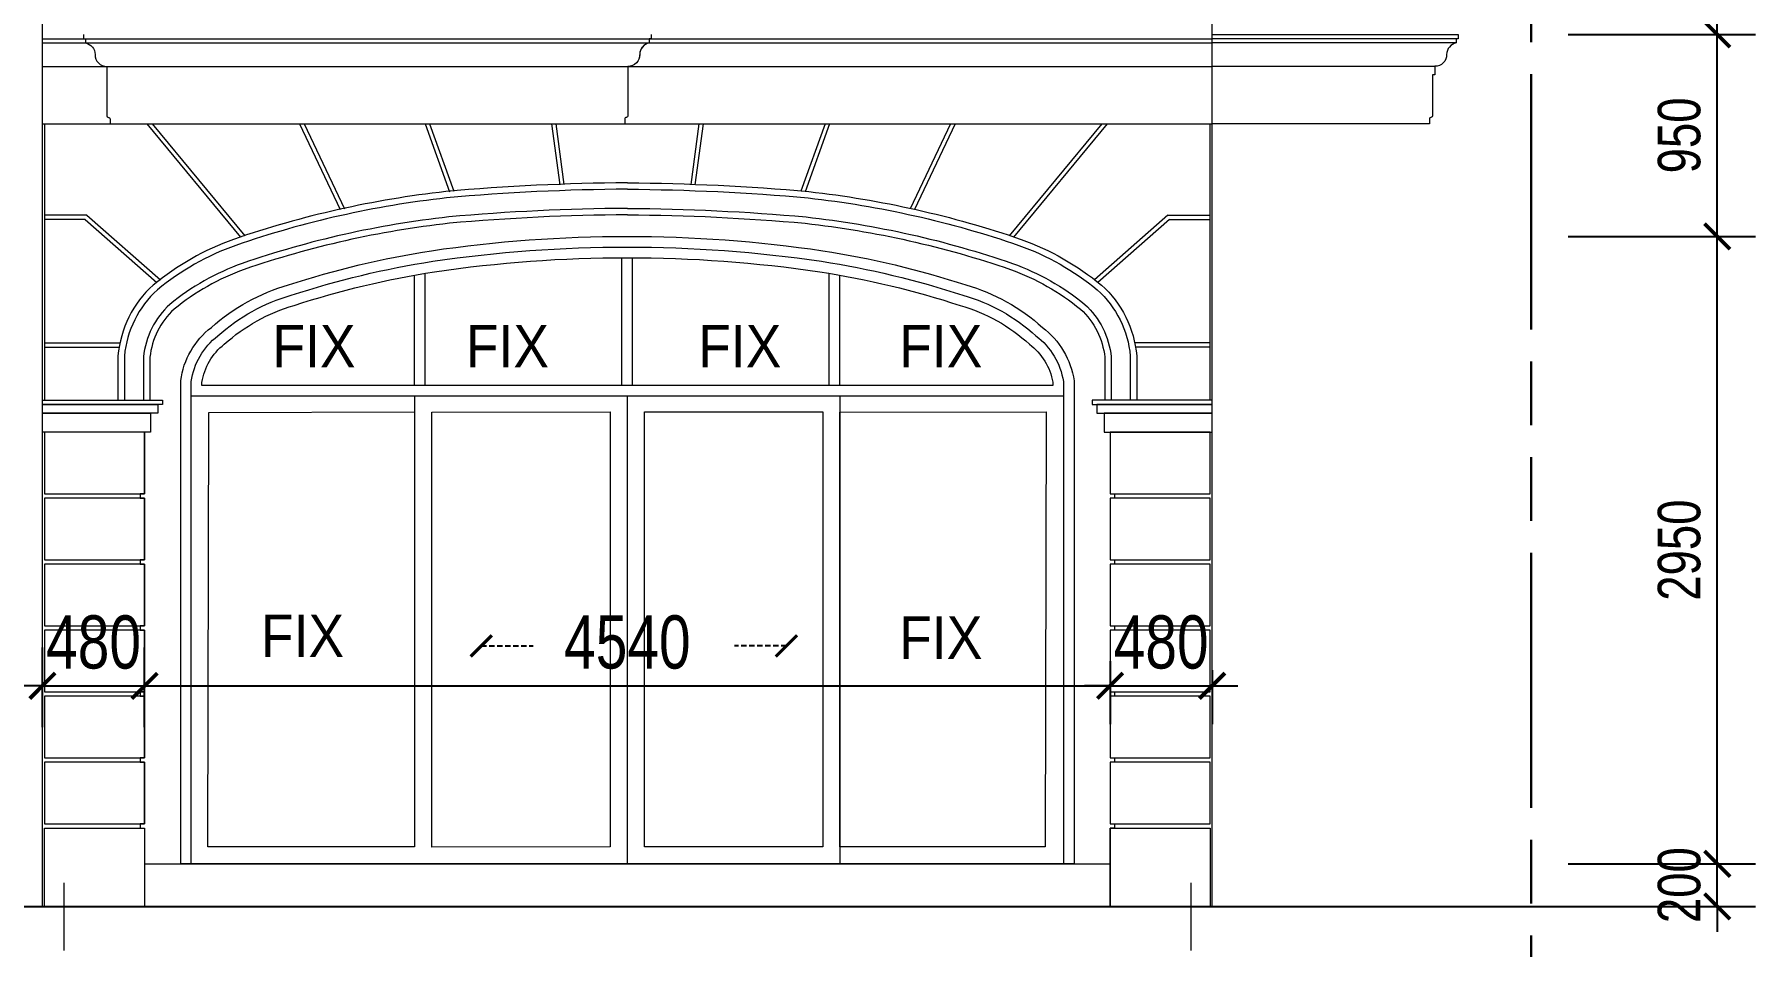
# Model space of a CAD drawing. Header units: millimetres. Extents: x -78046 to 260989, y -99288 to 158505.
# Drawn here: x 211764 to 219857, y 136258 to 140547 of the extents above; entities that cross this region are included whole.
import ezdxf

# ---------------------------------------------------------------- set-up
doc = ezdxf.new("R2010")
doc.units = ezdxf.units.MM
doc.header["$LTSCALE"] = 100
doc.header["$PDMODE"] = 98
for name, pattern in [('ACAD_ISO09W100', [45, 24, -3, 6, -3, 6, -3]), ('CENTER', [50.8, 31.75, -6.35, 6.35, -6.35]), ('HIDDEN', [0.375, 0.25, -0.125])]:
    doc.linetypes.add(name, pattern=pattern)
doc.layers.get('Defpoints').update_dxf_attribs({"lineweight": 13})
for name, color, linetype, lineweight in [('-CENTER', 143, 'CENTER', 13), ('-DIM', 9, 'Continuous', 13), ('-DOOR', 137, 'Continuous', 9), ('-HATCH', 8, 'Continuous', 5), ('-HIDE', 3, 'HIDDEN', 13), ('-LINE1', 7, 'Continuous', 18), ('-TEXT', 7, 'Continuous', 15), ('ranh gioi lo dat', 240, 'ACAD_ISO09W100', 30)]:
    doc.layers.add(name, color=color, linetype=linetype, lineweight=lineweight)
doc.styles.add('AVANH', font='VHAVAN_2.TTF', dxfattribs={"width": 0.8})
doc.styles.add('X-5M-DH-TUM1$0$AVANTH', font='arial.ttf', dxfattribs={"width": 0.9})
doc.dimstyles.new('C_100A3', dxfattribs={"dimscale": 100, "dimtxt": 2.5, "dimasz": 1.2, "dimexe": 1.8, "dimexo": 0, "dimgap": 0.75, "dimtad": 1, "dimdec": 0, "dimzin": 0, "dimdsep": 46, "dimtxsty": 'AVANH', "dimblk": 'ARCHTICK', "dimcen": 0, "dimdle": 1.8, "dimclrd": 256, "dimclre": 256, "dimclrt": 7, "dimadec": 0, "dimazin": 0, "dimtfac": 0.0001, "dimtdec": 0, "dimtix": 1, "dimtmove": 2, "dimatfit": 3, "dimldrblk": 'ARCHTICK', "dimfxl": 1.8, "dimtolj": 1, "dimtzin": 0, "dimarcsym": 0})

# ---------------------------------------------------------------- blocks, each defined once
blk = doc.blocks.new('_ARCHTICK')
at = {"const_width": 0.15}
blk.add_lwpolyline([(-0.5, -0.5), (0.5, 0.5)], dxfattribs=at)
blk = doc.blocks.new('*D627')
at = {"layer": 'Defpoints', "lineweight": -2, "transparency": 16777216}
for p, q in [((211801.7, 137290.3), (211801.7, 137664.2)), ((212281.7, 137290.3), (212281.7, 137664.2)), ((211801.7, 137484.2), (211681.7, 137484.2)), ((211801.7, 137484.2), (212281.7, 137484.2)), ((212281.7, 137484.2), (212401.7, 137484.2))]:
    blk.add_line(p, q, dxfattribs=at)
at = {"layer": 'Defpoints', "color": 0, "transparency": 16777216}
for p in [(212281.7, 137484.2), (211801.7, 137290.3), (212281.7, 137290.3)]:
    blk.add_point(p, dxfattribs=at)
at = {"layer": 'Defpoints', "lineweight": -2, "transparency": 16777216, "xscale": 120, "yscale": 120, "zscale": 120}
blk.add_blockref('_ARCHTICK', (211801.7, 137484.2), dxfattribs=at)
at = {"layer": 'Defpoints', "lineweight": -2, "transparency": 16777216, "xscale": 120, "yscale": 120, "zscale": 120, "rotation": 180}
blk.add_blockref('_ARCHTICK', (212281.7, 137484.2), dxfattribs=at)
at = {"layer": 'Defpoints', "color": 7, "transparency": 16777216, "insert": (212041.7, 137688.5), "char_height": 250, "attachment_point": 5, "style": 'AVANH'}
blk.add_mtext('\\A1;480', dxfattribs=at)
blk = doc.blocks.new('*D628')
at = {"layer": 'Defpoints', "lineweight": -2, "transparency": 16777216}
for p, q in [((212281.7, 137290.3), (212281.7, 137664.2)), ((216821.7, 137600.6), (216821.7, 137304.2)), ((212101.7, 137484.2), (217001.7, 137484.2))]:
    blk.add_line(p, q, dxfattribs=at)
at = {"layer": 'Defpoints', "color": 0, "transparency": 16777216}
for p in [(216821.7, 137600.6), (216821.7, 137484.2), (212281.7, 137290.3)]:
    blk.add_point(p, dxfattribs=at)
at = {"layer": 'Defpoints', "lineweight": -2, "transparency": 16777216, "xscale": 120, "yscale": 120, "zscale": 120, "rotation": 180}
blk.add_blockref('_ARCHTICK', (212281.7, 137484.2), dxfattribs=at)
at = {"layer": 'Defpoints', "lineweight": -2, "transparency": 16777216, "xscale": 120, "yscale": 120, "zscale": 120}
blk.add_blockref('_ARCHTICK', (216821.7, 137484.2), dxfattribs=at)
at = {"layer": 'Defpoints', "color": 7, "transparency": 16777216, "insert": (214551.7, 137688.5), "char_height": 250, "attachment_point": 5, "style": 'AVANH'}
blk.add_mtext('\\A1;4540', dxfattribs=at)
blk = doc.blocks.new('*D629')
at = {"layer": 'Defpoints', "lineweight": -2, "transparency": 16777216}
for p, q in [((216821.7, 137558.1), (216821.7, 137304.2)), ((217301.7, 137558.1), (217301.7, 137304.2)), ((216821.7, 137484.2), (216701.7, 137484.2)), ((216821.7, 137484.2), (217301.7, 137484.2)), ((217301.7, 137484.2), (217421.7, 137484.2))]:
    blk.add_line(p, q, dxfattribs=at)
at = {"layer": 'Defpoints', "color": 0, "transparency": 16777216}
for p in [(216821.7, 137558.1), (217301.7, 137558.1), (217301.7, 137484.2)]:
    blk.add_point(p, dxfattribs=at)
at = {"layer": 'Defpoints', "lineweight": -2, "transparency": 16777216, "xscale": 120, "yscale": 120, "zscale": 120}
blk.add_blockref('_ARCHTICK', (216821.7, 137484.2), dxfattribs=at)
at = {"layer": 'Defpoints', "lineweight": -2, "transparency": 16777216, "xscale": 120, "yscale": 120, "zscale": 120, "rotation": 180}
blk.add_blockref('_ARCHTICK', (217301.7, 137484.2), dxfattribs=at)
at = {"layer": 'Defpoints', "color": 7, "transparency": 16777216, "insert": (217061.7, 137688.5), "char_height": 250, "attachment_point": 5, "style": 'AVANH'}
blk.add_mtext('\\A1;480', dxfattribs=at)
blk = doc.blocks.new('*D605')
at = {"layer": '-DIM', "lineweight": -2, "transparency": 16777216}
for p, q in [((219676.8, 140366.9), (219676.8, 141526.7)), ((218976, 141346.7), (219856.8, 141346.7)), ((218976, 140546.9), (219856.8, 140546.9))]:
    blk.add_line(p, q, dxfattribs=at)
at = {"layer": 'Defpoints', "color": 0, "transparency": 16777216}
for p in [(218976, 141346.7), (219676.8, 141346.7), (218976, 140546.9)]:
    blk.add_point(p, dxfattribs=at)
at = {"layer": '-DIM', "lineweight": -2, "transparency": 16777216, "xscale": 120, "yscale": 120, "zscale": 120}
for p, rotation in [((219676.8, 141346.7), 90), ((219676.8, 140546.9), 270)]:
    blk.add_blockref('_ARCHTICK', p, dxfattribs=dict(at, rotation=rotation))
at = {"layer": '-DIM', "color": 7, "transparency": 16777216, "insert": (219498.4, 140946.8), "char_height": 200, "attachment_point": 5, "rotation": 90, "style": 'AVANH'}
blk.add_mtext('\\A1;800', dxfattribs=at)
blk = doc.blocks.new('*D622')
at = {"layer": '-DIM', "lineweight": -2, "transparency": 16777216}
for p, q in [((219676.8, 136646.8), (219676.8, 136766.8)), ((218976, 136646.8), (219856.8, 136646.8)), ((219676.8, 136446.8), (219676.8, 136646.8)), ((218976, 136446.8), (219856.8, 136446.8)), ((219676.8, 136446.8), (219676.8, 136326.8))]:
    blk.add_line(p, q, dxfattribs=at)
at = {"layer": 'Defpoints', "color": 0, "transparency": 16777216}
for p in [(218976, 136646.8), (219676.8, 136646.8), (218976, 136446.8)]:
    blk.add_point(p, dxfattribs=at)
at = {"layer": '-DIM', "lineweight": -2, "transparency": 16777216, "xscale": 120, "yscale": 120, "zscale": 120}
for p, rotation in [((219676.8, 136646.8), 270), ((219676.8, 136446.8), 90)]:
    blk.add_blockref('_ARCHTICK', p, dxfattribs=dict(at, rotation=rotation))
at = {"layer": '-DIM', "color": 7, "transparency": 16777216, "insert": (219498.4, 136546.8), "char_height": 200, "attachment_point": 5, "rotation": 90, "style": 'AVANH'}
blk.add_mtext('\\A1;200', dxfattribs=at)
blk = doc.blocks.new('*D603')
at = {"layer": '-DIM', "lineweight": -2, "transparency": 16777216}
for p, q in [((219676.8, 136466.8), (219676.8, 139777.3)), ((218976, 139597.3), (219856.8, 139597.3)), ((218976, 136646.8), (219856.8, 136646.8))]:
    blk.add_line(p, q, dxfattribs=at)
at = {"layer": 'Defpoints', "color": 0, "transparency": 16777216}
for p in [(218976, 139597.3), (219676.8, 139597.3), (218976, 136646.8)]:
    blk.add_point(p, dxfattribs=at)
at = {"layer": '-DIM', "lineweight": -2, "transparency": 16777216, "xscale": 120, "yscale": 120, "zscale": 120}
for p, rotation in [((219676.8, 139597.3), 90), ((219676.8, 136646.8), 270)]:
    blk.add_blockref('_ARCHTICK', p, dxfattribs=dict(at, rotation=rotation))
at = {"layer": '-DIM', "color": 7, "transparency": 16777216, "insert": (219498.4, 138122), "char_height": 200, "attachment_point": 5, "rotation": 90, "style": 'AVANH'}
blk.add_mtext('\\A1;2950', dxfattribs=at)
blk = doc.blocks.new('*D604')
at = {"layer": '-DIM', "lineweight": -2, "transparency": 16777216}
for p, q in [((219676.8, 139417.3), (219676.8, 140726.9)), ((218976, 140546.9), (219856.8, 140546.9)), ((218976, 139597.3), (219856.8, 139597.3))]:
    blk.add_line(p, q, dxfattribs=at)
at = {"layer": 'Defpoints', "color": 0, "transparency": 16777216}
for p in [(218976, 140546.9), (219676.8, 140546.9), (218976, 139597.3)]:
    blk.add_point(p, dxfattribs=at)
at = {"layer": '-DIM', "lineweight": -2, "transparency": 16777216, "xscale": 120, "yscale": 120, "zscale": 120}
for p, rotation in [((219676.8, 140546.9), 90), ((219676.8, 139597.3), 270)]:
    blk.add_blockref('_ARCHTICK', p, dxfattribs=dict(at, rotation=rotation))
at = {"layer": '-DIM', "color": 7, "transparency": 16777216, "insert": (219498.4, 140072.1), "char_height": 200, "attachment_point": 5, "rotation": 90, "style": 'AVANH'}
blk.add_mtext('\\A1;950', dxfattribs=at)

msp = doc.modelspace()

# ---------------------------------------------------------------- linework, layer by layer
at = {"layer": '-CENTER', "ltscale": 0.1}
for p, q in [((211901.7, 136557), (211901.7, 134881)), ((217201.5, 136557), (217201.5, 134881))]:
    msp.add_line(p, q, dxfattribs=at)
at = {"layer": '-DOOR', "lineweight": 9}
for p, q in [((214526.4, 138897.3), (214526.4, 139497.2)), ((214576.4, 138897.2), (214576.4, 139497.2)), ((213551.2, 138897.2), (213551.2, 139415.3)), ((213601.2, 138897.3), (213601.2, 139424)), ((215500.9, 138897.3), (215500.9, 139423.9)), ((215550.9, 138897.2), (215550.9, 139415.2)), ((216602, 138846.8), (212501.5, 138846.8))]:
    msp.add_line(p, q, dxfattribs=at)
msp.add_lwpolyline([(212451.7, 138919.1, -0.198195), (212595.7, 139169.1, -0.112812), (212958.1, 139369.1, -0.040264), (213630.6, 139530, -0.073093), (215470.9, 139530, -0.040263), (216143.3, 139369.1, -0.11519), (216503.8, 139169.1, -0.197282), (216652, 138918.1), (216652, 136646.8), (212451.5, 136646.8), (212451.5, 138919.1)], format="xyb", dxfattribs=at)
for points in [[(212501.5, 138914.2, -0.196881), (212626.2, 139129.5, -0.113607), (212971.6, 139320.9, -0.040333), (213637.4, 139480.5, -0.073128), (215464, 139480.5, -0.040336), (216130, 139320.9, -0.116077), (216473.2, 139129.5, -0.194661), (216602, 138914.7), (216602, 136646.8), (212501.5, 136646.8)], [(212551.5, 138910.6, -0.19383), (212656.7, 139089.9, -0.11448), (212985, 139272.7, -0.040404), (213644.2, 139430.9, -0.073164), (215457.2, 139430.9, -0.040411), (216116.6, 139272.6, -0.117052), (216442.6, 139090, -0.191341), (216552, 138911.1), (216552, 138896.3), (212551.5, 138896.2)]]:
    msp.add_lwpolyline(points, format="xyb", close=True, dxfattribs=at)
for points in [[(213551.2, 138847.3), (213551, 136726.8)], [(214551, 138848.3), (214550.8, 136647.8)], [(215550.9, 138846.8), (215550.7, 136647.6)]]:
    msp.add_lwpolyline(points, dxfattribs=at)
for points in [[(212583.7, 138769.8), (213551.1, 138771.7), (213551, 136726.8), (212578.6, 136726.8)], [(213631.8, 138770.8), (214470.8, 138771.8), (214470.8, 136726.8), (213631.8, 136725.8)], [(214632, 138771.8), (215471.5, 138771.6), (215471.5, 136726.6), (214632, 136726.8)], [(215550.9, 138771.3), (216521.1, 138771.8), (216516, 136726.8), (215550.6, 136726.8)]]:
    msp.add_lwpolyline(points, close=True, dxfattribs=at)
at = {"layer": '-HATCH'}
for p, q in [((211801.7, 140526.8), (217301.7, 140526.8)), ((211801.7, 140506.8), (217301.7, 140506.8)), ((218449.2, 140526.8), (217301.7, 140526.8)), ((218448.4, 140506.8), (217301.7, 140506.8)), ((211801.7, 140396.8), (217301.7, 140396.8)), ((218349.2, 140396.8), (217301.7, 140396.8)), ((211811.9, 138826.8), (211811.9, 140126.8)), ((212734.8, 139593.1), (212294.1, 140126.8)), ((212754.8, 139599.8), (212319.1, 140126.8)), ((213009.9, 140126.8), (213201.6, 139723.1)), ((213031.6, 140126.8), (213221.4, 139727.5)), ((213600.8, 140126.8), (213715.6, 139807.5)), ((213621.8, 140126.8), (213736, 139809.3)), ((214194.9, 140126.8), (214233.8, 139840.2)), ((214215, 140126.8), (214253.8, 139840.9)), ((214888.4, 140126.8), (214849.6, 139840.9)), ((214908.5, 140126.8), (214869.7, 139840.2)), ((215481.6, 140126.8), (215367.4, 139809.3)), ((215502.6, 140126.8), (215387.8, 139807.5)), ((216071.8, 140126.8), (215882, 139727.5)), ((216093.5, 140126.8), (215901.8, 139723.1)), ((216348.6, 139599.8), (216784.3, 140126.8)), ((216368.6, 139593.1), (216809.3, 140126.8)), ((217292, 138826.8), (217292, 140126.8)), ((212010.4, 139696.8), (211811.9, 139696.8)), ((212010.4, 139696.8), (212355.8, 139393.1)), ((217093.1, 139696.8), (216747.6, 139393.1)), ((217093.1, 139696.8), (217291.5, 139696.8)), ((212002.8, 139676.8), (211811.9, 139676.8)), ((212002.8, 139676.8), (212339.8, 139380.6)), ((217100.6, 139676.8), (216763.7, 139380.6)), ((217100.6, 139676.8), (217291.5, 139676.8)), ((211811.9, 139096.8), (212166.3, 139096.8)), ((211811.9, 139076.8), (212162.3, 139076.8)), ((217291.5, 139096.8), (216937.2, 139096.8)), ((217291.5, 139076.8), (216941.1, 139076.8)), ((212261.7, 138386.5), (212261.7, 138366.5)), ((212261.7, 138076.1), (212261.7, 138056.1)), ((212261.7, 137765.8), (212261.7, 137745.8)), ((212261.7, 137455.5), (212261.7, 137435.5)), ((212261.7, 137145.1), (212261.7, 137125.1)), ((212261.7, 136834.8), (212261.7, 136814.8))]:
    msp.add_line(p, q, dxfattribs=at)
for points in [[(214551.7, 139819.1, 0.021023), (213701.7, 139778.2, 0.05525), (212710.3, 139555.1, 0.085008), (212341.8, 139345.8, 0.187409), (212186.7, 139034.7), (212186.7, 138826.8)], [(214551.7, 139819.1, -0.021023), (215401.7, 139778.2, -0.05525), (216393.1, 139555.1, -0.085008), (216761.6, 139345.8, -0.187409), (216916.7, 139034.7), (216916.7, 138826.8)], [(214551.7, 139729, 0.020964), (213711.6, 139688.7, 0.055208), (212740.3, 139470.2, 0.084345), (212400.7, 139277.7, 0.183314), (212276.7, 139030.4), (212276.7, 138826.8)], [(214551.7, 139729, -0.020964), (215391.8, 139688.7, -0.055208), (216363.1, 139470.2, -0.084345), (216702.7, 139277.7, -0.183314), (216826.7, 139030.4), (216826.7, 138826.8)]]:
    msp.add_lwpolyline(points, format="xyb", dxfattribs=at)
for points in [[(211811.7, 138386.5), (212281.7, 138386.5), (212281.7, 138676.8), (211811.7, 138676.8)], [(216821.7, 138386.5), (217291.7, 138386.5), (217291.7, 138676.8), (216821.7, 138676.8)], [(211811.7, 138076.1), (212281.7, 138076.1), (212281.7, 138366.5), (211811.7, 138366.5)], [(216821.7, 138076.1), (217291.7, 138076.1), (217291.7, 138366.5), (216821.7, 138366.5)], [(211811.7, 137765.8), (212281.7, 137765.8), (212281.7, 138056.1), (211811.7, 138056.1)], [(216821.7, 137765.8), (217291.7, 137765.8), (217291.7, 138056.1), (216821.7, 138056.1)], [(211811.7, 137455.5), (212281.7, 137455.5), (212281.7, 137745.8), (211811.7, 137745.8)], [(216821.7, 137455.5), (217291.7, 137455.5), (217291.7, 137745.8), (216821.7, 137745.8)], [(211811.7, 137145.1), (212281.7, 137145.1), (212281.7, 137435.5), (211811.7, 137435.5)], [(216821.7, 137145.1), (217291.7, 137145.1), (217291.7, 137435.5), (216821.7, 137435.5)], [(211811.7, 136834.8), (212281.7, 136834.8), (212281.7, 137125.1), (211811.7, 137125.1)], [(216821.7, 136834.8), (217291.7, 136834.8), (217291.7, 137125.1), (216821.7, 137125.1)], [(211811.7, 136814.8), (212281.7, 136814.8), (212281.7, 136446.8), (211811.7, 136446.8)], [(216821.7, 136814.8), (217291.7, 136814.8), (217291.7, 136446.8), (216821.7, 136446.8)]]:
    msp.add_lwpolyline(points, close=True, dxfattribs=at)
at = {"layer": '-LINE1', "color": 0, "lineweight": 20}
for p, q in [((211801.7, 136446.8), (211801.7, 151096.8)), ((217301.7, 136446.8), (217301.7, 150046.8)), ((214598.9, 140418.8), (214597, 140416.3)), ((214600.7, 140421.4), (214598.9, 140418.8)), ((214602.4, 140424.2), (214600.7, 140421.4)), ((214603.9, 140427), (214602.4, 140424.2)), ((214605.2, 140429.9), (214603.9, 140427)), ((214606.4, 140432.9), (214605.2, 140429.9)), ((214607.4, 140436), (214606.4, 140432.9)), ((214608.2, 140439.1), (214607.4, 140436)), ((214608.8, 140442.2), (214608.2, 140439.1)), ((214609.3, 140445.4), (214608.8, 140442.2)), ((214609.6, 140448.6), (214609.3, 140445.4)), ((214609.7, 140455), (214609.6, 140448.6)), ((214610, 140458.2), (214609.7, 140455)), ((214610.5, 140461.4), (214610, 140458.2)), ((214611.1, 140464.5), (214610.5, 140461.4)), ((214611.9, 140467.6), (214611.1, 140464.5)), ((214612.9, 140470.7), (214611.9, 140467.6)), ((214614.1, 140473.6), (214612.9, 140470.7)), ((214615.4, 140476.6), (214614.1, 140473.6)), ((214616.9, 140479.4), (214615.4, 140476.6)), ((214618.6, 140482.1), (214616.9, 140479.4)), ((214620.4, 140484.8), (214618.6, 140482.1)), ((214622.3, 140487.3), (214620.4, 140484.8)), ((214624.4, 140489.7), (214622.3, 140487.3)), ((214626.7, 140492), (214624.4, 140489.7)), ((211801.7, 140126.8), (217301.7, 140126.8)), ((212281.7, 136646.8), (216821.7, 136646.8)), ((211801.7, 136446.8), (217301.7, 136446.8))]:
    msp.add_line(p, q, dxfattribs=at)
for points in [[(211995, 140546.8), (211995, 140526.8), (212004, 140526.8), (212004, 140506.8, -0.352281), (212049, 140452.6, 0.425458), (212104, 140396.8), (212104, 140164.3)], [(214663.6, 140546.8), (214663.6, 140526.8), (214654.6, 140526.8), (214654.6, 140506.8, 0.352281), (214609.7, 140452.6, -0.425458), (214554.6, 140396.8), (214554.6, 140164.3)], [(217301.7, 140546.9), (218458.2, 140546.9), (218458.2, 140526.9), (218449.2, 140526.9), (218449.2, 140506.9, 0.352281), (218404.2, 140452.8, -0.425458), (218349.2, 140396.9), (218349.2, 140357.1), (218337.9, 140357.1), (218337.9, 140164.4, -0.412335), (218330.2, 140156.8, 0.406708), (218322.9, 140149.4), (218322.9, 140126.8), (217301.7, 140126.8)], [(212104.3, 140164.3, 0.402161), (212111.8, 140156.7, -0.417348), (212119.3, 140149.3), (212119.3, 140126.8)], [(214554.6, 140164.3, -0.402161), (214547.1, 140156.7, 0.417348), (214539.6, 140149.3), (214539.6, 140126.8)], [(214551.7, 139849, 0.021042), (213698.4, 139808, 0.055264), (212700.3, 139583.4, 0.085203), (212322.2, 139368.5, 0.188517), (212156.7, 139036.1), (212156.7, 138826.8)], [(214551.7, 139849, -0.021042), (215405, 139808, -0.055264), (216403.1, 139583.4, -0.085203), (216781.2, 139368.5, -0.188517), (216946.7, 139036.1), (216946.7, 138826.8)], [(214551.7, 139699, 0.020945), (213714.9, 139658.9, 0.055193), (212750.3, 139441.9, 0.084092), (212420.3, 139255, 0.181605), (212306.7, 139028.8), (212306.7, 138826.8)], [(214551.7, 139699, -0.020945), (215388.5, 139658.9, -0.055193), (216353.2, 139441.9, -0.084092), (216683.1, 139255, -0.181605), (216796.7, 139028.8), (216796.7, 138826.8)]]:
    msp.add_lwpolyline(points, format="xyb", dxfattribs=at)
for points in [[(212366.7, 138806.8), (211801.7, 138806.8), (211801.7, 138826.8), (212366.7, 138826.8)], [(212343.9, 138766.8), (211801.7, 138766.8), (211801.7, 138806.8), (212343.9, 138806.8)], [(216736.7, 138806.8), (217301.7, 138806.8), (217301.7, 138826.8), (216736.7, 138826.8)], [(216759.5, 138766.8), (217301.7, 138766.8), (217301.7, 138806.8), (216759.5, 138806.8)], [(212309.7, 138676.8), (211801.7, 138676.8), (211801.7, 138766.8), (212309.7, 138766.8)], [(216793.7, 138676.8), (217301.7, 138676.8), (217301.7, 138766.8), (216793.7, 138766.8)]]:
    msp.add_lwpolyline(points, close=True, dxfattribs=at)
for points in [[(212309.7, 138766.8), (212309.7, 138676.8), (212281.7, 138676.8), (212281.7, 138386.5), (212261.7, 138386.5), (212261.7, 138366.5), (212281.7, 138366.5), (212281.7, 138076.1), (212261.7, 138076.1), (212261.7, 138056.1), (212281.7, 138056.1), (212281.7, 137765.8), (212261.7, 137765.8), (212261.7, 137745.8), (212281.7, 137745.8), (212281.7, 137455.5), (212261.7, 137455.5), (212261.7, 137435.5), (212281.7, 137435.5), (212281.7, 137145.1), (212261.7, 137145.1), (212261.7, 137125.1), (212281.7, 137125.1), (212281.7, 136834.8), (212261.7, 136834.8), (212261.7, 136814.8), (212281.7, 136814.8), (212281.7, 136446.8)], [(216793.7, 138766.8), (216793.7, 138676.8), (216821.7, 138676.8), (216821.7, 138386.5), (216841.7, 138386.5), (216841.7, 138366.5), (216821.7, 138366.5), (216821.7, 138076.1), (216841.7, 138076.1), (216841.7, 138056.1), (216821.7, 138056.1), (216821.7, 137765.8), (216841.7, 137765.8), (216841.7, 137745.8), (216821.7, 137745.8), (216821.7, 137455.5), (216841.7, 137455.5), (216841.7, 137435.5), (216821.7, 137435.5), (216821.7, 137145.1), (216841.7, 137145.1), (216841.7, 137125.1), (216821.7, 137125.1), (216821.7, 136834.8), (216841.7, 136834.8), (216841.7, 136814.8), (216821.7, 136814.8), (216821.7, 136446.8)]]:
    msp.add_lwpolyline(points, dxfattribs=at)
at = {"color": 2}
msp.add_line((207908.6, 136446.8), (219224.3, 136446.8), dxfattribs=at)
at = {"layer": 'ranh gioi lo dat', "ltscale": 0.5}
msp.add_line((218802.1, 134659.8), (218802.1, 155758.7), dxfattribs=at)

# ---------------------------------------------------------------- texts
at = {"layer": '-TEXT', "color": 2, "style": 'X-5M-DH-TUM1$0$AVANTH', "width": 0.9}
for p in [(212882.7, 138981.2), (213792.3, 138981.2), (214885, 138981.2), (215830.1, 138981.2), (212828.8, 137619.1), (215830.1, 137610.9)]:
    msp.add_text('FIX', height=200, dxfattribs=at).set_placement(p)

# ---------------------------------------------------------------- dimensions: what is measured, and where the dimension line sits
at = {"layer": '-DIM'}
for base, p1, p2, picture, middle in [((219676.8, 141346.7), (218976, 140546.9), (218976, 141346.7), '*D605', (219498.4, 140946.8)), ((219676.8, 140546.9), (218976, 139597.3), (218976, 140546.9), '*D604', (219498.4, 140072.1)), ((219676.8025, 139597.2569), (218975.9943, 136646.7877), (218975.9943, 139597.2569), '*D603', (219498.3656, 138122.0223)), ((219676.8, 136646.8), (218976, 136446.8), (218976, 136646.8), '*D622', (219498.4, 136546.8))]:
    dim = msp.add_linear_dim(base=base, p1=p1, p2=p2, angle=90, dimstyle='C_100A3', override={"dimtxt": 2}, dxfattribs=at)
    dim.commit()
    dim.dimension.update_dxf_attribs({"geometry": picture, "text_midpoint": middle})
at = {"layer": 'Defpoints', "color": 2}
for base, p1, p2, picture, middle in [((212281.7, 137484.2), (211801.7, 137290.3), (212281.7, 137290.3), '*D627', (212041.7, 137688.5)), ((216821.7, 137484.2), (212281.7, 137290.3), (216821.7, 137600.6), '*D628', (214551.7, 137688.5)), ((217301.7, 137484.2), (216821.7, 137558.1), (217301.7, 137558.1), '*D629', (217061.7, 137688.5))]:
    dim = msp.add_linear_dim(base=base, p1=p1, p2=p2, dimstyle='C_100A3', dxfattribs=at)
    dim.commit()
    dim.dimension.update_dxf_attribs({"geometry": picture, "text_midpoint": middle})

# ---------------------------------------------------------------- leaders
at = {"layer": '-HIDE', "color": 2}
for points in [[(213864.8, 137671.6), (214108.9, 137671.6)], [(215299.7, 137671.6), (215055.5, 137671.6)]]:
    msp.add_leader(points, dimstyle='C_100A3', override={"dimasz": 1, "dimgap": 0.75, "dimtad": 0}, dxfattribs=at)

doc.saveas('drawing.dxf')
